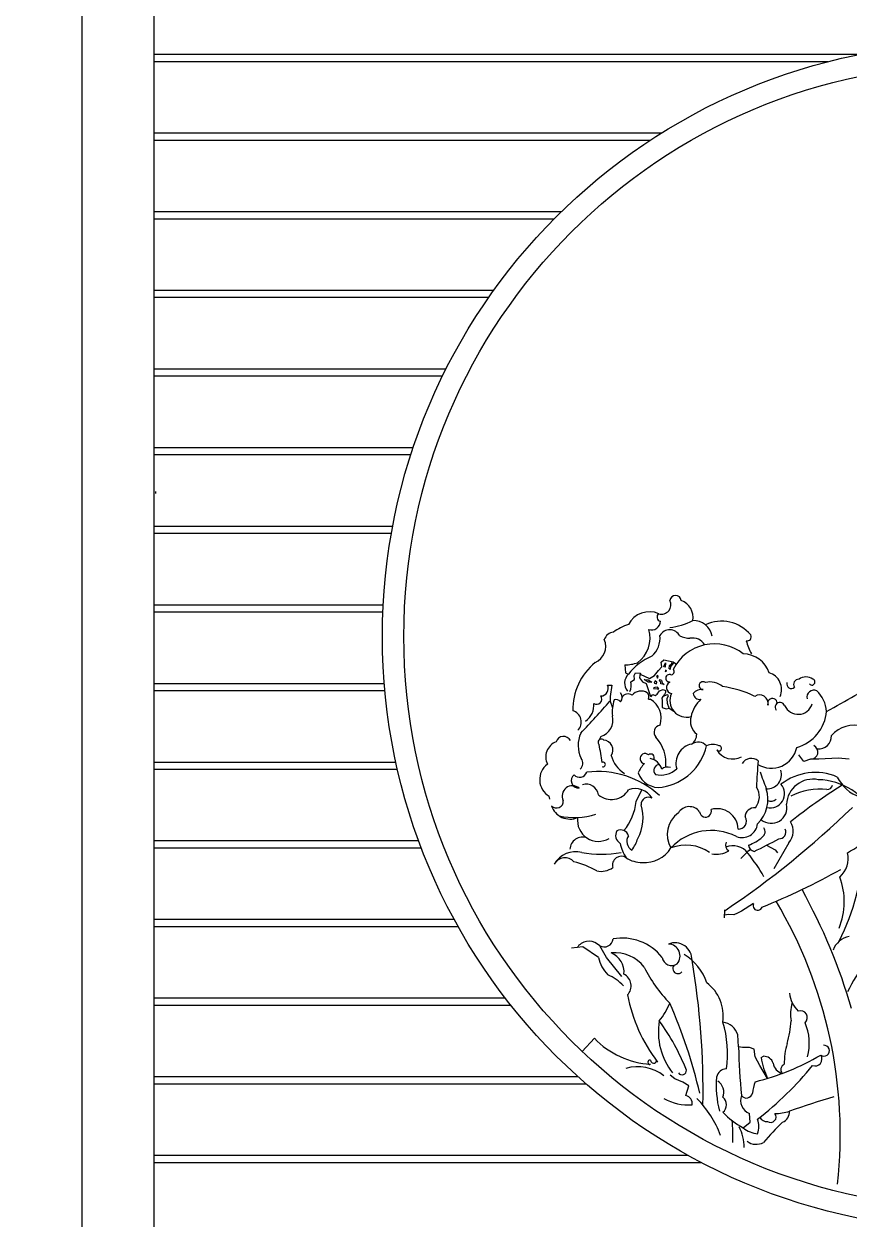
# Model space of a CAD drawing. Header units: metres. Extents: x -470123 to 52933, y -102805 to 420251.
# Drawn here: x -864 to 291, y 762 to 2434 of the extents above; entities that cross this region are included whole.
import ezdxf

# ---------------------------------------------------------------- set-up
doc = ezdxf.new("R2010")
doc.units = ezdxf.units.M
for name, color, linetype in [('3', 3, 'Continuous'), ('4', 4, 'Continuous'), ('7', 7, 'Continuous'), ('BH', 3, 'Continuous')]:
    doc.layers.add(name, color=color, linetype=linetype)

msp = doc.modelspace()

# ---------------------------------------------------------------- linework, layer by layer
at = {"layer": '3'}
for p, q in [((304.68, 2391.31), (-682.49, 2391.31)), ((260.89, 2381.31), (-682.49, 2381.31)), ((27.67, 2281.31), (-682.49, 2281.31)), ((12.05, 2271.31), (-682.49, 2271.31)), ((-112.33, 2171.31), (-682.49, 2171.31)), ((-122.4, 2161.31), (-682.49, 2161.31)), ((-206.85, 2061.31), (-682.49, 2061.31)), ((-213.92, 2051.31), (-682.49, 2051.31)), ((-273.51, 1951.31), (-682.49, 1951.31)), ((-278.47, 1941.31), (-682.49, 1941.31)), ((-319.42, 1841.31), (-682.49, 1841.31)), ((-322.71, 1831.31), (-682.49, 1831.31)), ((-679.93, 1780.31), (-679.93, 1777.31)), ((-348.1, 1731.31), (-682.49, 1731.31)), ((-349.92, 1721.31), (-682.49, 1721.31)), ((-361.33, 1621.31), (-682.49, 1621.31)), ((-361.79, 1611.31), (-682.49, 1611.31)), ((-359.85, 1511.31), (-682.49, 1511.31)), ((-358.99, 1501.31), (-682.49, 1501.31)), ((-343.58, 1401.31), (-682.49, 1401.31)), ((-341.35, 1391.31), (-682.49, 1391.31)), ((-311.61, 1291.31), (-682.49, 1291.31)), ((-307.86, 1281.31), (-682.49, 1281.31)), ((-261.86, 1181.31), (-682.49, 1181.31)), ((-256.33, 1171.31), (-682.49, 1171.31)), ((-190.31, 1071.31), (-682.49, 1071.31)), ((-182.49, 1061.31), (-682.49, 1061.31)), ((-88.62, 961.31), (-682.49, 961.31)), ((-77.33, 951.31), (-682.49, 951.31)), ((65.48, 851.31), (-682.49, 851.31)), ((84.09, 841.31), (-682.49, 841.31))]:
    msp.add_line(p, q, dxfattribs=at)
at = {"layer": '4'}
msp.add_line((-782.49, 627.44), (-782.49, 2827.44), dxfattribs=at)
at = {"layer": '7'}
msp.add_lwpolyline([(-782.49, 2577.44), (-682.49, 2577.44), (-682.49, 627.44), (-782.49, 627.44)], close=True, dxfattribs=at)
for radius in [830, 800.02]:
    msp.add_circle((467.51, 1577.44), radius, dxfattribs=at)
at = {"layer": 'BH'}
for p, q in [((27.59, 1541.34), (31.44, 1544.64)), ((28.69, 1534.74), (27.59, 1541.34)), ((31.44, 1544.64), (44.1, 1541.89)), ((31.79, 1536.68), (33.49, 1540.56)), ((33.49, 1540.56), (33.25, 1534.25)), ((39.32, 1536.92), (42.23, 1539.35)), ((41.26, 1535.46), (43.93, 1538.86)), ((42.23, 1539.35), (42.84, 1542.16)), ((43.93, 1538.86), (45.39, 1541.01)), ((44.1, 1541.89), (48.76, 1538.72)), ((-23.27, 1537.79), (-22.56, 1526.65)), ((-22.56, 1526.65), (-18.63, 1524.86)), ((-10.41, 1522.72), (-8.26, 1526.65)), ((-9.69, 1517.36), (-10.41, 1522.72)), ((-8.26, 1526.65), (-1.47, 1525.93)), ((-2.19, 1523.43), (-2.9, 1519.5)), ((-1.47, 1525.93), (-2.19, 1523.43)), ((-1.83, 1524.68), (11.08, 1518.79)), ((11.08, 1518.79), (18.23, 1522.64)), ((18.23, 1522.64), (23.73, 1529.79)), ((20.87, 1522.12), (21.35, 1521.39)), ((22.08, 1522.85), (21.35, 1521.39)), ((21.35, 1521.39), (22.32, 1518.97)), ((23.29, 1521.64), (22.08, 1522.85)), ((22.32, 1518.97), (23.29, 1521.64)), ((23.73, 1529.79), (28.69, 1534.74)), ((31.06, 1534.98), (31.79, 1536.68)), ((33.25, 1534.25), (31.06, 1534.98)), ((33.73, 1530.37), (33.25, 1528.43)), ((33.25, 1528.43), (35.43, 1529.16)), ((35.43, 1529.16), (33.73, 1530.37)), ((38.83, 1532.07), (39.32, 1536.92)), ((38.83, 1532.07), (40.53, 1531.82)), ((40.53, 1531.82), (41.26, 1535.46)), ((-47.57, 1509.5), (-41.5, 1509.15)), ((-41.5, 1509.15), (-44, 1493.43)), ((-15.05, 1514.15), (-9.69, 1517.36)), ((-2.9, 1519.5), (1.39, 1514.15)), ((1.39, 1514.15), (6.39, 1511.65)), ((3.63, 1517.27), (9.45, 1516.78)), ((9.45, 1513.39), (3.63, 1517.27)), ((6.39, 1511.65), (7.06, 1511.33)), ((13.18, 1492.72), (7.06, 1511.33)), ((9.45, 1516.78), (14.31, 1513.39)), ((14.31, 1513.39), (9.45, 1513.39)), ((17.22, 1505.62), (16.74, 1504.65)), ((16.74, 1504.65), (22.08, 1503.93)), ((18.68, 1506.11), (17.22, 1505.62)), ((19.17, 1515.33), (17.71, 1512.17)), ((17.71, 1512.17), (21.11, 1510.96)), ((22.56, 1506.59), (18.68, 1506.11)), ((21.35, 1513.63), (19.17, 1515.33)), ((21.11, 1510.96), (21.35, 1513.63)), ((24.26, 1504.17), (22.56, 1506.59)), ((25.23, 1517.27), (28.15, 1516.3)), ((25.23, 1515.33), (25.82, 1517.07)), ((27.18, 1513.39), (25.23, 1515.33)), ((27.18, 1511.2), (27.18, 1513.39)), ((31.55, 1509.99), (27.18, 1511.2)), ((28.15, 1516.3), (28.88, 1512.42)), ((28.88, 1512.42), (31.55, 1509.99)), ((-44, 1493.43), (-44, 1487.12)), ((13.18, 1492.72), (15.77, 1496.16)), ((15.77, 1496.16), (18.92, 1494.95)), ((18.92, 1494.95), (21.84, 1496.89)), ((21.84, 1496.89), (24.99, 1501.26)), ((22.08, 1503.93), (24.26, 1504.17)), ((24.99, 1501.26), (30.33, 1503.44)), ((30.09, 1493.25), (28.63, 1491.07)), ((28.63, 1491.07), (28.88, 1487.67)), ((32.03, 1496.4), (30.09, 1493.25)), ((35.92, 1495.92), (30.09, 1493.25)), ((30.33, 1503.44), (33.73, 1501.74)), ((33.49, 1499.07), (32.03, 1496.4)), ((33.73, 1501.74), (33.49, 1499.07)), ((37.62, 1494.95), (35.92, 1495.92)), ((36.16, 1490.82), (37.62, 1494.95)), ((36.4, 1483.79), (36.16, 1490.82)), ((-44, 1487.12), (-40.56, 1477.59)), ((-44, 1487.12), (-44, 1487.12)), ((28.88, 1487.67), (29.12, 1478.21)), ((29.12, 1478.21), (34.7, 1476.27)), ((34.7, 1476.27), (38.83, 1477)), ((38.83, 1477), (36.4, 1483.79)), ((38.83, 1477), (45.3, 1472.68)), ((227.28, 1402.43), (220.25, 1411.79)), ((236.65, 1405.94), (227.28, 1402.43)), ((248.37, 1405.94), (236.65, 1405.94)), ((275.32, 1407.11), (248.37, 1405.94)), ((290.56, 1405.94), (275.32, 1407.11)), ((-7.51, 1346.55), (0.47, 1363.03)), ((-128.39, 1349.78), (-129.2, 1353.8)), ((206.18, 1288.83), (185.09, 1252.53)), ((175.09, 1285.38), (187.27, 1279)), ((187.27, 1279), (190.13, 1274.56)), ((156.59, 1204.06), (140.01, 1193.17)), ((116.32, 1195.06), (115.85, 1183.7)), ((116.8, 1187.49), (116.8, 1195.06)), ((121.06, 1188.44), (116.8, 1187.49)), ((129.12, 1187.96), (121.06, 1188.44)), ((134.33, 1190.33), (129.12, 1187.96)), ((140.01, 1193.17), (134.33, 1190.33)), ((-81.94, 1143.09), (-98.12, 1141.47)), ((-60.09, 1128.53), (-81.94, 1143.09)), ((-58.47, 1144.71), (-61.71, 1147.13)), ((-48.76, 1128.53), (-58.47, 1144.71)), ((-27.72, 1101.84), (-48.76, 1128.53)), ((135.76, 1003.18), (134.95, 1020.16)), ((-65.75, 1015.31), (-83.09, 997.04)), ((141.43, 1002.37), (135.76, 1003.18)), ((151.14, 1002.37), (141.43, 1002.37)), ((157.61, 999.95), (151.14, 1002.37)), ((159.23, 989.43), (157.61, 999.95)), ((165.7, 977.3), (159.23, 989.43)), ((167.38, 988.62), (170.62, 990.24)), ((176.41, 959.32), (165.7, 977.3)), ((46.74, 958.7), (40.26, 963.55)), ((58.07, 953.85), (46.74, 958.7)), ((66.16, 949), (58.07, 953.85)), ((62.12, 935.25), (66.16, 949)), ((151.95, 898.05), (151.14, 910.18)), ((142.29, 889.95), (151.95, 898.05))]:
    msp.add_line(p, q, dxfattribs=at)
for centre, radius, start, end in [((-208594.93, 158722.78), 261527.73, 323.11, 323.11), ((28.03, 1621.68), 13.02, 253.43, 27.42), ((47.63, 1626.67), 8.1, 7.15, 172.85), ((47.13, 1604.15), 25.03, 349.45, 70.07), ((11.1, 1579.01), 32.96, 66.37, 153.05), ((27.35, 1604.43), 5.65, 122.44, 260.42), ((-0.2, 1531.63), 64.88, 106.18, 126.92), ((14.22, 1598.63), 12.19, 251.37, 1.1), ((26.83, 1690.94), 101.81, 277.2, 296.18), ((72.61, 1572.61), 26.97, 11.27, 91.86), ((112.02, 1545.9), 52.92, 39.39, 115.32), ((-74.65, 1563.48), 24.56, 293.39, 22.98), ((-37.73, 1568.59), 14.99, 95.53, 162.62), ((-31.52, 1575.37), 43.45, 306.95, 15.63), ((-7.42, 1574.88), 33.33, 311.36, 6.73), ((39.43, 1570.81), 15.89, 27.19, 149.87), ((68.27, 1610.09), 35.23, 245.33, 269.33), ((71.55, 1555.96), 19.26, 29.78, 101.06), ((147.99, 1576.84), 5.59, 254.39, 28.26), ((102.22, 1502.43), 64.62, 51.48, 153.47), ((272.63, 1610.2), 131.96, 197.07, 205.7), ((-10.21, 1474.51), 86.04, 129.46, 180.7), ((-22.73, 1591.75), 53.96, 269.43, 288.74), ((44.8, 1477.02), 78.85, 112.52, 142.88), ((142.02, 1514.44), 38.54, 18.19, 89.34), ((-6.37, 1511.91), 17.26, 132.65, 219.47), ((39.21, 1518.91), 5.29, 77.14, 274.06), ((41.68, 1528.08), 4.22, 252.23, 49.63), ((172, 1503.4), 24.01, 335.79, 73.97), ((-57.03, 1504.74), 10.59, 270.92, 26.73), ((-31.71, 1509.04), 17.42, 330.93, 17.04), ((43.28, 1505.97), 8.5, 115.72, 261.35), ((85.98, 1508.62), 5.44, 50.73, 272.38), ((96.21, 1487.42), 26.29, 48.79, 104.96), ((96.7, 1370.7), 137.53, 63.28, 82.97), ((209.58, 1510.92), 6.32, 162.46, 314.36), ((220.25, 1510.28), 7.36, 88.62, 211.86), ((230.07, 1504.37), 16.41, 54, 126), ((238.45, 1513.57), 4.27, 213.45, 72.77), ((-102.69, 2166.52), 782.47, 297.53, 304.19), ((-62.82, 1489.89), 7.32, 236.4, 35.57), ((24.09, 1470.66), 65.03, 163.87, 183.9), ((-35.87, 1480.86), 8.26, 37.92, 107.68), ((-36.8, 1492.18), 9.73, 320.04, 39.96), ((-18.86, 1487.75), 9.34, 53.18, 151.61), ((-0.69, 1484.43), 16.58, 57.68, 139.37), ((3.59, 1493.26), 6.91, 330.54, 48.39), ((16.03, 1530.62), 41.26, 261.04, 264.76), ((-3.22, 1463.03), 30.69, 341.7, 59.72), ((62.93, 1487.68), 23.15, 154.72, 286.05), ((115.02, 1455.45), 46.78, 133.22, 167.67), ((84.34, 1488.29), 15.01, 82.88, 141.85), ((81.38, 1498.25), 8.87, 184.46, 280.44), ((165.25, 1483.63), 11.97, 349.75, 124.06), ((183.23, 1483.93), 6.66, 359.8, 201.43), ((241.49, 1492.34), 10.01, 67.33, 191.57), ((213.47, 1468.83), 45.69, 4.81, 45.78), ((-100.81, 1457.65), 16.47, 315.77, 73.9), ((-1216.16, 2514.21), 1558.48, 316.54, 318.77), ((-92.71, 1480.81), 26.02, 303.63, 6.58), ((193.88, 1478.29), 6.89, 20.43, 215.68), ((219.18, 1489.07), 20.62, 203.95, 343.19), ((201.47, 1477.63), 57.75, 285.82, 355.07), ((-63.96, 1460.2), 23.95, 287.25, 14.61), ((91.89, 1458.97), 23.47, 164.02, 231.76), ((-48.81, 1425.29), 39.91, 155.02, 207.59), ((27.67, 1443.43), 10.11, 99.96, 223.14), ((60.1, 1440.94), 17.27, 305.51, 358.66), ((247.47, 1438.42), 18.48, 265.53, 0.96), ((297.59, 1411.64), 41.65, 73.66, 139.43), ((-111.25, 1408.92), 22.74, 111.39, 206.5), ((-109.18, 1426.8), 10.89, 26.77, 162.37), ((-56.16, 1429.4), 4.55, 43.18, 226.78), ((68.13, 1367.71), 143.07, 150.88, 154.19), ((-458.92, 1348.8), 407.05, 7.39, 10.94), ((-53.7, 1418.73), 13.8, 325, 86.45), ((-20.85, 1399.86), 55.11, 354.48, 41.69), ((17.07, 1441.59), 75.91, 279.15, 346.97), ((75.8, 1399.86), 27.61, 101.86, 195.79), ((79.22, 1413.88), 15.87, 41.9, 124.95), ((99.87, 1402.76), 23.45, 67.85, 112.15), ((108.51, 1420.86), 3.62, 213.64, 86.84), ((181.74, 1429.38), 36.22, 238.58, 348.35), ((237.13, 1415.77), 9.85, 267.23, 64.68), ((-94.34, 1400.16), 12.13, 314.76, 33.22), ((-2.04, 1421.47), 41.74, 194.79, 238.4), ((4.98, 1406.56), 7.02, 46.15, 263.79), ((13.11, 1408.01), 4.87, 324.72, 132.05), ((7.83, 1386.05), 21.23, 15.02, 77.96), ((127.6, 1431.33), 25.38, 209.44, 299.4), ((153.93, 1391.4), 15.42, 52.27, 147.97), ((-115.4, 1377.09), 27.07, 126.78, 239.36), ((-61.34, 1260.24), 128.21, 47.49, 96.86), ((-53.72, 1398.37), 3.2, 241.48, 118.52), ((31.25, 1371.52), 38.95, 133.92, 157.02), ((25.58, 1389.99), 8.32, 92.86, 222.97), ((26.92, 1415.89), 32.44, 256.77, 313.46), ((36.19, 1383.61), 11.17, 67.9, 134.71), ((651.35, 1353.19), 490.58, 174.1, 178.43), ((10335.55, 5085.4), 10820.89, 199.98, 200.11), ((175.96, 1384.09), 19.89, 266.12, 17.99), ((-87.83, 1375.73), 10.47, 127.65, 273.49), ((-86.41, 1390.63), 10.24, 220.18, 342.43), ((24.25, 1396.84), 30.59, 199.31, 279.2), ((243.19, 1309.22), 77.95, 66.71, 127.98), ((239.92, 1340.61), 37.14, 78.51, 176.74), ((245.01, 1284.87), 92.16, 26.65, 88.56), ((322.77, 1404.24), 54.1, 205.66, 251.69), ((-96.44, 1354.11), 14.5, 50.42, 206.12), ((-77.39, 1353.42), 17.33, 8.3, 107.19), ((-42.18, 1377.61), 28.23, 230.21, 328.7), ((-8.68, 1337.39), 27.22, 30.57, 110.14), ((140.71, 1353.27), 24.26, 320.18, 33.46), ((128.88, 1349.51), 48.05, 314.5, 17.85), ((180.27, 1357.42), 19.96, 256.27, 41.52), ((708.7, 689.82), 803.07, 122.16, 128.52), ((248.86, 1279.2), 84.78, 82.73, 117.92), ((259.84, 1370.78), 7.49, 267.99, 348.7), ((-118.81, 1346.88), 9.38, 221.21, 5.16), ((-100, 1349.12), 27.2, 198.05, 293.02), ((-83.83, 1354.75), 76.76, 320.5, 353.87), ((-58.05, 1323.97), 60.29, 331.3, 17.27), ((9.73, 1342.34), 10.22, 60.51, 182.67), ((67.04, 1321.53), 17.82, 36.42, 149.77), ((-606.7, 2271.46), 1297.78, 303.9, 314.02), ((158.4, 1324.22), 13.54, 86.01, 177.22), ((181.69, 1337.69), 21.74, 229.72, 13.36), ((181.53, 1355.96), 9.19, 239.76, 316.79), ((-93.5, 1415.12), 91.13, 256.15, 289.05), ((-60.23, 1320.18), 29.4, 172.36, 301.18), ((72.52, 1300.44), 36.6, 124.77, 211.15), ((89.58, 1332.93), 8.24, 185.68, 16.92), ((105.81, 1307.09), 29.44, 1.79, 106.48), ((136.08, 1318.72), 10.74, 265.44, 35.03), ((-23.34, 1299.12), 12.85, 149.92, 239.96), ((-29.14, 1295.32), 11.54, 16.19, 117.44), ((97.64, 1228.87), 77.18, 62.89, 137), ((140.75, 1318.09), 22, 248.88, 352.56), ((163.77, 1304.4), 9.24, 304.35, 34.4), ((192.51, 1303.91), 9.55, 268.73, 25.43), ((187.91, 1305.03), 24.42, 318.45, 32.39), ((-82.59, 1279.23), 17.5, 69.09, 178.14), ((25.48, 1298.94), 56.33, 191.2, 213.49), ((-6.87, 1290.66), 13.68, 144.85, 241.65), ((-59.6, 1312.01), 57.03, 324.17, 342.67), ((126.78, 1285.66), 9.28, 155.27, 241.62), ((128.92, 1343.34), 61.43, 289.77, 310.71), ((-337.61, 2288.18), 1126.26, 296.09, 298.07), ((220.29, 1399.6), 142.1, 298.56, 315.15), ((-92.61, 1242.78), 33.55, 74.56, 151.04), ((-56.14, 1435.19), 162.42, 260.24, 279.76), ((4.86, 1303.97), 42.71, 264.82, 328.28), ((62.28, 1229.33), 56.28, 54.39, 112), ((104.69, 1309.27), 36.36, 259.81, 299.1), ((127.78, 1257.8), 26.78, 37.98, 111.48), ((351.88, 1062.76), 294.87, 132.61, 136.15), ((-61.33, 1106.46), 268.99, 30.1, 38.6), ((159.61, 1286.47), 9.95, 185.42, 259.16), ((-28.8, 1302.56), 341.01, 333.66, 356.71), ((254.66, 1266.58), 34.54, 311.77, 13.73), ((288.21, 1274.78), 0, 0, 207.46), ((-107.18, 1251.08), 16.78, 41.65, 151.76), ((-123.56, 1143.23), 122.47, 60.09, 76.34), ((-56.77, 1277.65), 28.84, 258.57, 305.61), ((-28.32, 1257.75), 12.19, 55.98, 196.92), ((-0.41, 1299.1), 37.69, 235.98, 272.15), ((-165.36, 2038.6), 903.66, 291.69, 299.44), ((184.75, 1206.62), 99.01, 337.91, 20.21), ((277.67, 1240.82), 0, 220.42, 0), ((-498.7, 824.24), 826.15, 16.35, 28.89), ((-361.77, 880.15), 639.97, 353.84, 30.72), ((162.55, 1200.69), 6.34, 152.51, 343.92), ((-52.31, 1155.59), 12.51, 240.48, 354.59), ((-27.22, 1083.62), 71.91, 38.65, 100.12), ((295.01, 1129.59), 28.29, 99.13, 161.03), ((493.05, 978.16), 228.89, 129.34, 153.52), ((-73.55, 1131.17), 19.88, 53.43, 146.02), ((37.4, 1130.51), 16.62, 319.13, 88.51), ((46.74, 1124.78), 24.06, 358.97, 111.72), ((-15.89, 1136.54), 44.92, 190.26, 225.92), ((-38.26, 1081.46), 53.7, 38.37, 94.3), ((-54.32, 1107.58), 29.94, 355.2, 66.3), ((42.25, 1130.7), 13.49, 189.23, 304.94), ((22.03, 1070.12), 72.93, 18.35, 58.91), ((-994.43, 942.93), 1080.56, 358.89, 9.67), ((-78.9, 1035.88), 75.41, 44.68, 65.09), ((-32.83, 1088.73), 18.36, 315.98, 62.95), ((173.03, 1197.22), 188.2, 205.98, 224.78), ((50.98, 1112.85), 7.11, 137.37, 320.33), ((55.9, 1046.33), 58.61, 351.79, 52.9), ((201.09, 1118.63), 224.8, 190.94, 217.38), ((248.33, 1082.91), 41.55, 186.25, 225.42), ((-43.02, 1095.8), 88.16, 320.38, 339.31), ((-611.19, 777.51), 711.18, 13.08, 23.81), ((261.89, 1049.16), 53.3, 162.93, 190.37), ((222.53, 1044.33), 9.59, 311.49, 110.47), ((116.42, 1024.21), 92.81, 170.47, 218.22), ((-227.51, 855.02), 312.68, 21.74, 36.17), ((-28.56, 994.46), 148.96, 351.5, 16.98), ((110.23, 1012.26), 25.96, 17.72, 81.84), ((42.22, 1053.33), 167.81, 344.34, 355.3), ((163.68, 1008.75), 71.12, 344.23, 23.53), ((19.77, 1096.92), 118.21, 223.66, 266.6), ((1211.39, 1034.05), 1076.07, 181.64, 185.27), ((298.85, 979.98), 99.11, 163.56, 180.62), ((255.26, 997.99), 7.62, 233.62, 93.58), ((78.75, 1283.62), 338.69, 283.76, 300.52), ((266, 1002.98), 99.66, 188.28, 205.98), ((170.7, 975.75), 14.49, 19.28, 90.33), ((242.99, 986.19), 9.59, 248.04, 36.17), ((-5.68, 915.47), 60.06, 51.92, 105.81), ((11.74, 981.75), 3.01, 70.32, 289.68), ((17.02, 984.81), 4.28, 183.1, 346.75), ((56.67, 970.47), 6.27, 215.99, 3.3), ((118.86, 958.32), 14.13, 90.37, 168.54), ((-127.45, 1275.41), 472.71, 307.84, 320.9), ((201.1, 982.53), 16.85, 186.83, 255.6), ((202.92, 971.54), 8.03, 113.27, 221.52), ((250.08, 949.4), 145.54, 175.38, 194.32), ((96.44, 939.7), 18.77, 338.52, 57.14), ((213.84, 932.41), 58.91, 157.82, 174.09), ((146.8, 940.45), 8.67, 216.93, 346.83), ((65.76, 991.69), 69.58, 240.38, 274.34), ((59.48, 923.9), 11.65, 352.13, 76.93), ((-27.66, 827.24), 147.9, 20.67, 44.66), ((105.56, 922.31), 13.42, 308.45, 51.55), ((158.05, 928.35), 19.45, 159.26, 249.17), ((824.85, -884.64), 1901.23, 106.99, 108.96), ((198.64, 992.54), 117.04, 223.62, 241.22), ((175.81, 910.98), 12.14, 212.45, 272.24), ((180.52, 905.46), 7.85, 237.32, 36.88), ((187.63, 969.88), 59.71, 269.21, 288.96), ((191.62, 912.4), 15.45, 291.67, 3.74), ((-133.72, 878.23), 261.58, 358.14, 4.88), ((79.74, 861.87), 64.17, 0.52, 27.57), ((166.88, 922.12), 40.49, 232.6, 263.82), ((131.81, 891.98), 32.33, 341.78, 18.22), ((623.62, 469.07), 604.77, 134.82, 138.51), ((160.46, 886.99), 20.02, 231.35, 300.49)]:
    msp.add_arc(centre, radius, start, end, dxfattribs=at)

doc.saveas('drawing.dxf')
